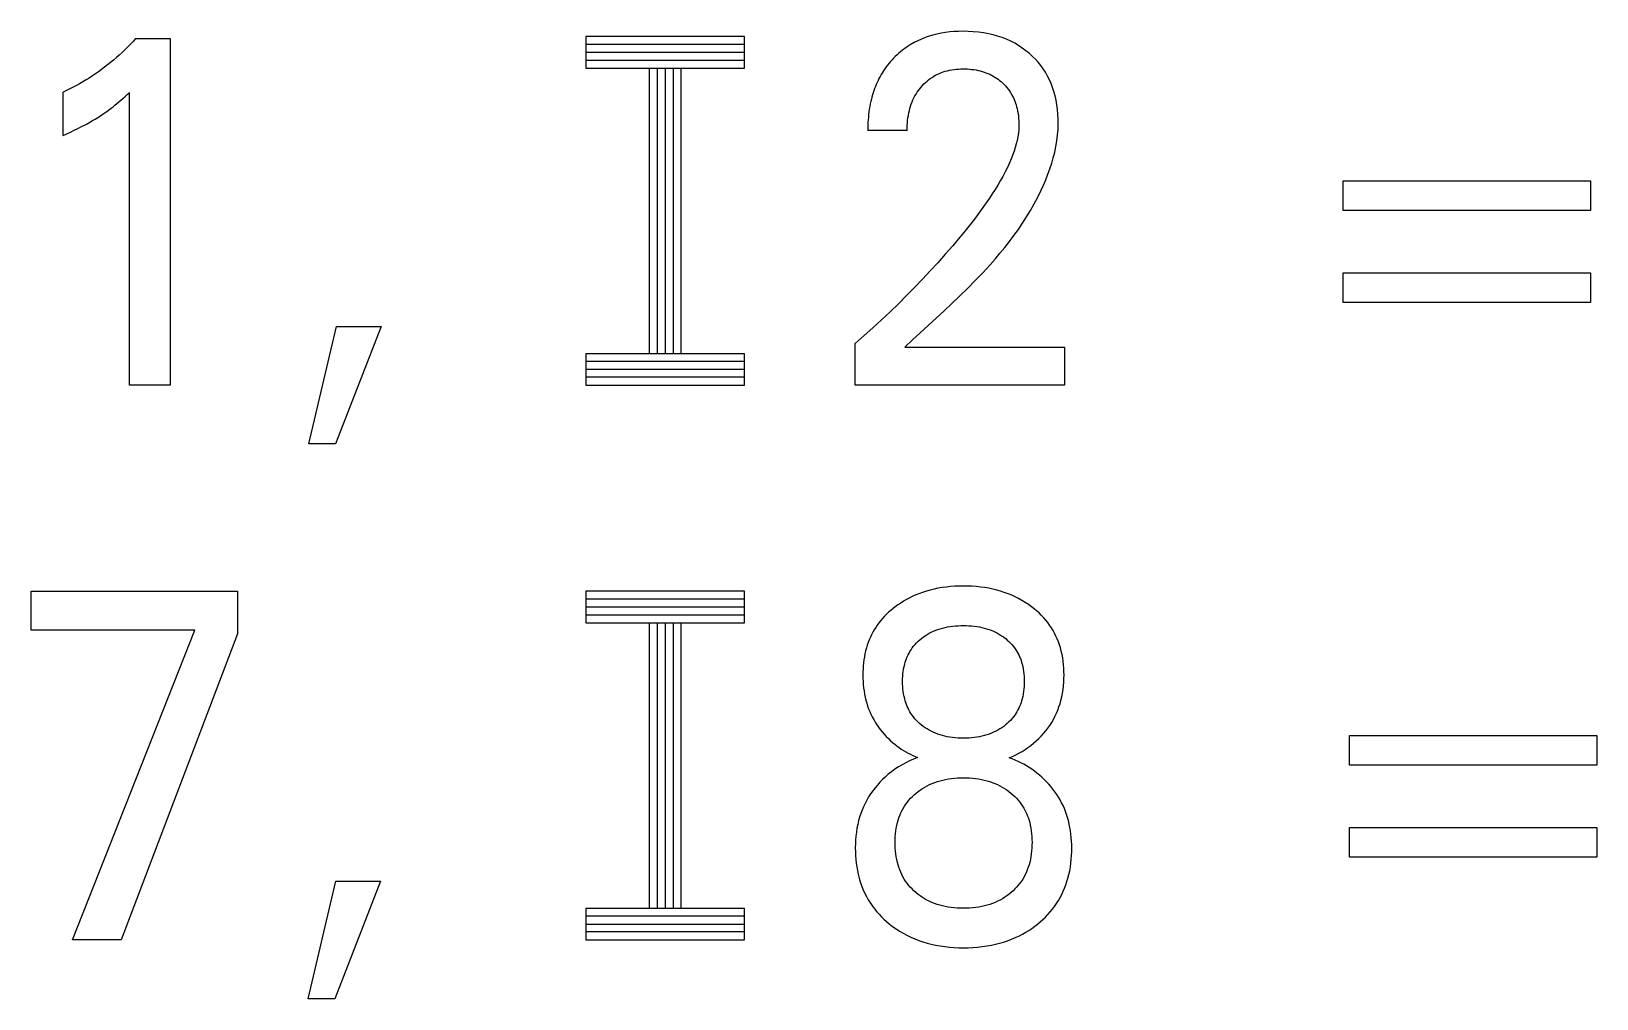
# Model space of a CAD drawing. Extents: x 0 to 420, y 0 to 297.
# Drawn here: x 151.89 to 161.77, y 232.65 to 238.76 of the extents above; entities that cross this region are included whole.
import ezdxf

# ---------------------------------------------------------------- set-up
doc = ezdxf.new("R2010")
doc.units = 0
doc.header["$LTSCALE"] = 23.1
doc.layers.add('10000_FRONT', color=7, linetype='CONTINUOUS')

msp = doc.modelspace()

# ---------------------------------------------------------------- linework, layer by layer
at = {"layer": '10000_FRONT', "color": 7, "linetype": 'CONTINUOUS'}
for p, q in [((152.547, 238.7131), (152.764, 238.7131)), ((152.764, 238.7131), (152.764, 236.5255)), ((155.3885, 238.7255), (155.3885, 238.5255)), ((156.3885, 238.7255), (155.3885, 238.7255)), ((156.3885, 238.6755), (155.3885, 238.6755)), ((156.3885, 238.5255), (156.3885, 238.7255)), ((156.3885, 238.6255), (155.3885, 238.6255)), ((155.3885, 238.5755), (156.3885, 238.5755)), ((155.3885, 238.5255), (156.3885, 238.5255)), ((155.7885, 238.5255), (155.7885, 236.7255)), ((155.8385, 238.5255), (155.8385, 236.7255)), ((155.8885, 238.5255), (155.8885, 236.7255)), ((155.9385, 238.5255), (155.9385, 236.7255)), ((155.9885, 236.7255), (155.9885, 238.5255)), ((152.0885, 238.1003), (152.0885, 238.3747)), ((152.5077, 236.5255), (152.5077, 238.3732)), ((157.4154, 238.1315), (157.1672, 238.1315)), ((160.1677, 237.6279), (160.1677, 237.815)), ((160.1677, 237.815), (161.7277, 237.815)), ((161.7277, 237.815), (161.7277, 237.6279)), ((161.7277, 237.6279), (160.1677, 237.6279)), ((160.1677, 237.0479), (160.1677, 237.235)), ((160.1677, 237.235), (161.7277, 237.235)), ((161.7277, 237.235), (161.7277, 237.0479)), ((161.7277, 237.0479), (160.1677, 237.0479)), ((153.639, 236.1545), (153.814, 236.8966)), ((154.0961, 236.8966), (153.8072, 236.1545)), ((153.814, 236.8966), (154.0961, 236.8966)), ((157.0885, 236.5255), (157.0885, 236.789)), ((155.3885, 236.7255), (155.3885, 236.5255)), ((155.3885, 236.7255), (156.3885, 236.7255)), ((156.3885, 236.5255), (156.3885, 236.7255)), ((157.4005, 236.7657), (158.4084, 236.7657)), ((158.4084, 236.7657), (158.4084, 236.5255)), ((156.3885, 236.6755), (155.3885, 236.6755)), ((155.3885, 236.6255), (156.3885, 236.6255)), ((152.764, 236.5255), (152.5077, 236.5255)), ((156.3885, 236.5755), (155.3885, 236.5755)), ((155.3885, 236.5255), (156.3885, 236.5255)), ((158.4084, 236.5255), (157.0885, 236.5255)), ((153.8072, 236.1545), (153.639, 236.1545)), ((151.8885, 234.9792), (151.8885, 235.2255)), ((151.8885, 235.2255), (153.1894, 235.2255)), ((153.1894, 235.2255), (153.1894, 234.9558)), ((155.3885, 235.2255), (155.3885, 235.0255)), ((156.3885, 235.2255), (155.3885, 235.2255)), ((156.3885, 235.0255), (156.3885, 235.2255)), ((156.3885, 235.1755), (155.3885, 235.1755)), ((156.3885, 235.1255), (155.3885, 235.1255)), ((155.3885, 235.0755), (156.3885, 235.0755)), ((155.3885, 235.0255), (156.3885, 235.0255)), ((155.7885, 235.0255), (155.7885, 233.2255)), ((155.8385, 235.0255), (155.8385, 233.2255)), ((155.8885, 235.0255), (155.8885, 233.2255)), ((155.9385, 235.0255), (155.9385, 233.2255)), ((155.9885, 233.2255), (155.9885, 235.0255)), ((152.9194, 234.9792), (151.8885, 234.9792)), ((152.1476, 233.0255), (152.9194, 234.9792)), ((153.1894, 234.9558), (152.4555, 233.0255)), ((160.2071, 234.1279), (160.2071, 234.315)), ((160.2071, 234.315), (161.767, 234.315)), ((161.767, 234.315), (161.767, 234.1279)), ((161.767, 234.1279), (160.2071, 234.1279)), ((160.2071, 233.5479), (160.2071, 233.735)), ((160.2071, 233.735), (161.767, 233.735)), ((161.767, 233.735), (161.767, 233.5479)), ((161.767, 233.5479), (160.2071, 233.5479)), ((153.6357, 232.6545), (153.8106, 233.3966)), ((154.0928, 233.3966), (153.8039, 232.6545)), ((153.8106, 233.3966), (154.0928, 233.3966)), ((155.3885, 233.2255), (155.3885, 233.0255)), ((155.3885, 233.2255), (156.3885, 233.2255)), ((156.3885, 233.1755), (155.3885, 233.1755)), ((156.3885, 233.0255), (156.3885, 233.2255)), ((155.3885, 233.1255), (156.3885, 233.1255)), ((156.3885, 233.0755), (155.3885, 233.0755)), ((152.4555, 233.0255), (152.1476, 233.0255)), ((155.3885, 233.0255), (156.3885, 233.0255)), ((153.8039, 232.6545), (153.6357, 232.6545))]:
    msp.add_line(p, q, dxfattribs=at)
for points in [[(152.547, 238.7131), (152.5305, 238.695), (152.5137, 238.6772), (152.4966, 238.6596), (152.4792, 238.6424), (152.4616, 238.6254), (152.4436, 238.6088), (152.4254, 238.5924), (152.4068, 238.5764), (152.3886, 238.5611), (152.3701, 238.5462), (152.3513, 238.5316), (152.3324, 238.5173), (152.3131, 238.5034), (152.2936, 238.4898), (152.2739, 238.4765), (152.254, 238.4636), (152.234, 238.4512), (152.2139, 238.4391), (152.1935, 238.4275), (152.1729, 238.4161), (152.1521, 238.4052), (152.1311, 238.3947), (152.1099, 238.3845), (152.0885, 238.3747)], [(157.4005, 236.7657), (157.4493, 236.8109), (157.4987, 236.8563), (157.5485, 236.9019), (157.5985, 236.9479), (157.6484, 236.9942), (157.6982, 237.0411), (157.7477, 237.0885), (157.7966, 237.1365), (157.8449, 237.1853), (157.8922, 237.2349), (157.9386, 237.2854), (157.9702, 237.3212), (158.0012, 237.3576), (158.0314, 237.3945), (158.0609, 237.4319), (158.0896, 237.47), (158.1173, 237.5086), (158.1441, 237.548), (158.1698, 237.5879), (158.1945, 237.6286), (158.218, 237.6701), (158.2403, 237.7122), (158.2614, 237.7552), (158.2765, 237.7884), (158.2908, 237.8221), (158.3042, 237.8562), (158.3165, 237.8906), (158.3278, 237.9253), (158.3378, 237.9604), (158.3466, 237.9957), (158.3541, 238.0313), (158.3602, 238.067), (158.3647, 238.103), (158.3677, 238.139), (158.369, 238.1752), (158.3688, 238.2049), (158.3674, 238.2345), (158.3647, 238.2641), (158.3607, 238.2936), (158.3554, 238.3229), (158.3488, 238.3519), (158.3417, 238.3776), (158.3334, 238.403), (158.324, 238.428), (158.3133, 238.4525), (158.3014, 238.4763), (158.2882, 238.4995), (158.2741, 238.5213), (158.2588, 238.5424), (158.2424, 238.5626), (158.2249, 238.5819), (158.2065, 238.6004), (158.1873, 238.618), (158.1653, 238.636), (158.1424, 238.6529), (158.1187, 238.6685), (158.0942, 238.6829), (158.0689, 238.6959), (158.042, 238.7081), (158.0145, 238.7188), (157.9865, 238.7281), (157.958, 238.736), (157.9292, 238.7427), (157.8973, 238.7486), (157.8652, 238.753), (157.8329, 238.756), (157.8006, 238.7578), (157.7681, 238.7583), (157.7404, 238.7578), (157.7127, 238.7564), (157.685, 238.7541), (157.6575, 238.7507), (157.6302, 238.7462), (157.6031, 238.7406), (157.5784, 238.7344), (157.5541, 238.7272), (157.5301, 238.7189), (157.5064, 238.7095), (157.4833, 238.6991), (157.4606, 238.6876), (157.4348, 238.6727), (157.4098, 238.6563), (157.3858, 238.6386), (157.3628, 238.6195)], [(157.3628, 238.6195), (157.3516, 238.6096), (157.3408, 238.5993), (157.3305, 238.589), (157.3205, 238.5784), (157.3108, 238.5675), (157.3014, 238.5565), (157.2923, 238.5451), (157.2835, 238.5336), (157.275, 238.5218), (157.2668, 238.5097), (157.259, 238.4975), (157.2515, 238.4851), (157.2443, 238.4724), (157.2378, 238.4602), (157.2317, 238.4478), (157.2258, 238.4352), (157.2202, 238.4225), (157.215, 238.4096), (157.21, 238.3966), (157.2054, 238.3835), (157.201, 238.3703), (157.197, 238.357), (157.1932, 238.3436), (157.1897, 238.3301), (157.1865, 238.3165), (157.1829, 238.2999), (157.1797, 238.2832), (157.1769, 238.2664), (157.1745, 238.2495), (157.1724, 238.2326), (157.1707, 238.2157), (157.1693, 238.1988), (157.1683, 238.1819), (157.1676, 238.1651), (157.1672, 238.1483), (157.1672, 238.1315)], [(157.4154, 238.1315), (157.4156, 238.1475), (157.4162, 238.1635), (157.4172, 238.1796), (157.4187, 238.1957), (157.4207, 238.2117), (157.4232, 238.2277), (157.4262, 238.2436), (157.4294, 238.2577), (157.433, 238.2716), (157.4371, 238.2854), (157.4417, 238.299), (157.4468, 238.3125), (157.4524, 238.3257), (157.4585, 238.3387), (157.4648, 238.3507), (157.4716, 238.3625), (157.4789, 238.374), (157.4866, 238.3852), (157.4948, 238.3961), (157.5034, 238.4066), (157.5124, 238.4168), (157.5216, 238.4264), (157.5311, 238.4355), (157.541, 238.4442), (157.5512, 238.4526), (157.5618, 238.4605), (157.5727, 238.4679), (157.5839, 238.4749), (157.5954, 238.4813), (157.6072, 238.4873), (157.6192, 238.4928), (157.6314, 238.4978), (157.6438, 238.5022), (157.6564, 238.5062), (157.6692, 238.5097), (157.683, 238.5129), (157.6971, 238.5155), (157.7112, 238.5176), (157.7253, 238.5192), (157.7396, 238.5204), (157.7538, 238.521), (157.7681, 238.5213), (157.782, 238.5211), (157.7959, 238.5206), (157.8097, 238.5197), (157.8235, 238.5183), (157.8373, 238.5165), (157.851, 238.5142), (157.8646, 238.5114), (157.8769, 238.5085), (157.8891, 238.5051), (157.9011, 238.5013), (157.9131, 238.4971), (157.9248, 238.4925), (157.9364, 238.4874), (157.9478, 238.4818), (157.9585, 238.476), (157.9691, 238.4697), (157.9794, 238.463), (157.9894, 238.4559), (157.9991, 238.4485), (158.0086, 238.4406), (158.0177, 238.4324), (158.0272, 238.4232), (158.0363, 238.4136), (158.0449, 238.4036), (158.0532, 238.3932), (158.0609, 238.3825), (158.0682, 238.3715), (158.075, 238.3602), (158.0807, 238.3496), (158.086, 238.3387), (158.0908, 238.3277), (158.0953, 238.3165), (158.0994, 238.3051), (158.103, 238.2936), (158.1064, 238.282), (158.1093, 238.2703), (158.1127, 238.2551), (158.1154, 238.2398), (158.1176, 238.2245), (158.1193, 238.2091), (158.1203, 238.1936), (158.1208, 238.1781), (158.1208, 238.1627)], [(152.0885, 238.1003), (152.1122, 238.1111), (152.1359, 238.1222), (152.1594, 238.1335), (152.1828, 238.1451), (152.2061, 238.157), (152.2233, 238.166), (152.2403, 238.1753), (152.2573, 238.1848), (152.2741, 238.1945), (152.2908, 238.2045), (152.3073, 238.2147), (152.3248, 238.2258), (152.342, 238.2372), (152.359, 238.249), (152.3758, 238.261), (152.3924, 238.2734), (152.4044, 238.2827), (152.4163, 238.2922), (152.4281, 238.3018), (152.441, 238.3127), (152.4538, 238.3238), (152.4665, 238.3351), (152.4803, 238.3476), (152.4941, 238.3603), (152.5077, 238.3732)], [(158.1208, 238.1627), (158.1197, 238.1395), (158.1173, 238.1163), (158.1139, 238.0933), (158.1094, 238.0704), (158.1039, 238.0476), (158.0976, 238.025), (158.0905, 238.0027), (158.0828, 237.9805), (158.0744, 237.9586), (158.0619, 237.9289), (158.0485, 237.8996), (158.0343, 237.8708), (158.0193, 237.8425), (158.0035, 237.8145), (157.9872, 237.7869), (157.9703, 237.7597), (157.9529, 237.7327), (157.9351, 237.706), (157.9042, 237.6613), (157.8724, 237.6172), (157.8399, 237.5737), (157.8066, 237.5308), (157.7726, 237.4884), (157.7381, 237.4464), (157.703, 237.4049), (157.6565, 237.3513), (157.6093, 237.2984), (157.5615, 237.2461), (157.5129, 237.1944), (157.4627, 237.1422), (157.4118, 237.0906), (157.3602, 237.0395), (157.3081, 236.9891), (157.2541, 236.9381), (157.1995, 236.8878), (157.1443, 236.8381), (157.0885, 236.789)], [(158.0597, 234.1747), (158.0805, 234.1833), (158.1009, 234.1928), (158.1209, 234.2031), (158.1404, 234.2141), (158.1594, 234.2259), (158.1779, 234.2384), (158.196, 234.2518), (158.2136, 234.2659), (158.2307, 234.2807), (158.2465, 234.2956), (158.2618, 234.3112), (158.2764, 234.3273), (158.2904, 234.3441), (158.3036, 234.3614), (158.3162, 234.3792), (158.3279, 234.3976), (158.3387, 234.4163), (158.3486, 234.4354), (158.3578, 234.455), (158.3661, 234.4749), (158.3737, 234.4951), (158.3803, 234.5156), (158.3862, 234.5364), (158.3916, 234.5589), (158.396, 234.5816), (158.3996, 234.6045), (158.4023, 234.6275), (158.4042, 234.6506), (158.4053, 234.6738), (158.4056, 234.697), (158.4053, 234.7187), (158.4044, 234.7403), (158.4027, 234.7619), (158.4003, 234.7835), (158.3972, 234.8049), (158.3933, 234.8261), (158.3885, 234.8472), (158.3829, 234.8681), (158.3769, 234.8872), (158.3703, 234.906), (158.3628, 234.9245), (158.3546, 234.9427), (158.3457, 234.9606), (158.3361, 234.978), (158.3257, 234.995), (158.3146, 235.0116), (158.3025, 235.028), (158.2898, 235.0438), (158.2764, 235.0591), (158.2623, 235.0739), (158.2477, 235.0881), (158.2325, 235.1017), (158.2169, 235.1148), (158.2008, 235.1273), (158.1811, 235.1415), (158.1609, 235.1549), (158.1402, 235.1674), (158.119, 235.1792), (158.0973, 235.19), (158.0753, 235.2001), (158.0521, 235.2096), (158.0286, 235.2181), (158.0048, 235.2258), (157.9807, 235.2326), (157.9564, 235.2386), (157.9319, 235.2437), (157.9053, 235.2483), (157.8786, 235.252), (157.8517, 235.2548), (157.8248, 235.2568), (157.7978, 235.2579), (157.7708, 235.2583), (157.7438, 235.2579), (157.7168, 235.2568), (157.6899, 235.2548), (157.663, 235.252), (157.6363, 235.2483), (157.6097, 235.2437), (157.5852, 235.2386), (157.5609, 235.2326), (157.5368, 235.2258), (157.513, 235.2181), (157.4895, 235.2096), (157.4664, 235.2001)], [(157.4664, 235.2001), (157.4474, 235.1915), (157.4288, 235.1824), (157.4105, 235.1726), (157.3925, 235.1622), (157.3749, 235.1511), (157.3577, 235.1395), (157.3408, 235.1273), (157.3265, 235.1162), (157.3125, 235.1047), (157.2989, 235.0927), (157.2857, 235.0802), (157.273, 235.0674), (157.2607, 235.0541), (157.2489, 235.0403), (157.2377, 235.0262), (157.227, 235.0116), (157.2171, 234.9969), (157.2078, 234.9818), (157.199, 234.9664), (157.1909, 234.9507), (157.1833, 234.9347), (157.1763, 234.9184), (157.1698, 234.9018), (157.164, 234.8851), (157.1587, 234.8681), (157.1537, 234.8496), (157.1494, 234.8308), (157.1457, 234.812), (157.1426, 234.793), (157.1401, 234.7739), (157.1383, 234.7547), (157.137, 234.7355), (157.1362, 234.7163), (157.136, 234.697), (157.1363, 234.6768), (157.1371, 234.6566), (157.1385, 234.6365), (157.1406, 234.6164), (157.1433, 234.5964), (157.1466, 234.5766), (157.1507, 234.5568), (157.1554, 234.5373), (157.1605, 234.5192), (157.1662, 234.5012), (157.1726, 234.4835), (157.1796, 234.466), (157.1872, 234.4488), (157.1954, 234.4319), (157.2043, 234.4153), (157.2138, 234.399), (157.224, 234.3829), (157.2348, 234.3673), (157.2462, 234.352), (157.2582, 234.3372), (157.2707, 234.3228), (157.2837, 234.3088), (157.2971, 234.2953), (157.311, 234.2822), (157.3238, 234.2709), (157.337, 234.2599), (157.3505, 234.2494), (157.3643, 234.2393), (157.3781, 234.2298), (157.3923, 234.2207), (157.4066, 234.2121), (157.4213, 234.2039), (157.4361, 234.1963), (157.4511, 234.1891), (157.4664, 234.1824), (157.4819, 234.1762)], [(157.5049, 234.382), (157.4942, 234.3911), (157.4839, 234.4007), (157.474, 234.4107), (157.4646, 234.4211), (157.4557, 234.4319), (157.4472, 234.4432), (157.4394, 234.4548), (157.4329, 234.4654), (157.4268, 234.4764), (157.4213, 234.4876), (157.4161, 234.499), (157.4115, 234.5106), (157.4072, 234.5223), (157.4034, 234.5342), (157.4, 234.5463), (157.3964, 234.5617), (157.3933, 234.5773), (157.3909, 234.593), (157.3891, 234.6088), (157.3879, 234.6246), (157.3872, 234.6405), (157.3869, 234.6564), (157.3872, 234.6722), (157.3879, 234.688), (157.3892, 234.7037), (157.391, 234.7193), (157.3934, 234.7349), (157.3965, 234.7503), (157.4002, 234.7656), (157.4036, 234.7775), (157.4075, 234.7893), (157.4118, 234.8009), (157.4165, 234.8124), (157.4217, 234.8237), (157.4273, 234.8347), (157.4334, 234.8455), (157.44, 234.856), (157.4479, 234.8675), (157.4565, 234.8786), (157.4655, 234.8893), (157.4751, 234.8996), (157.4851, 234.9094), (157.4955, 234.9188), (157.5063, 234.9277), (157.518, 234.9366), (157.5301, 234.9449), (157.5425, 234.9527), (157.5552, 234.9599), (157.5682, 234.9666), (157.5815, 234.9728), (157.5957, 234.9787), (157.6102, 234.984), (157.6248, 234.9888), (157.6396, 234.993), (157.6546, 234.9967), (157.6697, 234.9998), (157.6864, 235.0027), (157.7032, 235.005), (157.72, 235.0067), (157.7369, 235.0079), (157.7539, 235.0086), (157.7708, 235.0088), (157.7878, 235.0086), (157.8047, 235.0079), (157.8216, 235.0067), (157.8385, 235.005), (157.8552, 235.0027), (157.8719, 234.9998), (157.887, 234.9967), (157.902, 234.993), (157.9168, 234.9888), (157.9315, 234.984), (157.9459, 234.9787), (157.9601, 234.9728), (157.9734, 234.9666), (157.9864, 234.9599), (157.9991, 234.9527), (158.0115, 234.9449), (158.0236, 234.9366), (158.0353, 234.9277), (158.0373, 234.9261)], [(158.0373, 234.9261), (158.0478, 234.9174), (158.0579, 234.9082), (158.0676, 234.8986), (158.0768, 234.8885), (158.0856, 234.8781), (158.0939, 234.8672), (158.1016, 234.856), (158.1082, 234.8455), (158.1143, 234.8347), (158.1199, 234.8237), (158.1251, 234.8124), (158.1299, 234.8009), (158.1342, 234.7893), (158.138, 234.7775), (158.1414, 234.7656), (158.1452, 234.7503), (158.1482, 234.7349), (158.1506, 234.7193), (158.1525, 234.7037), (158.1537, 234.688), (158.1545, 234.6722), (158.1547, 234.6564), (158.1545, 234.6405), (158.1538, 234.6246), (158.1525, 234.6088), (158.1507, 234.593), (158.1483, 234.5773), (158.1453, 234.5617), (158.1416, 234.5463), (158.1382, 234.5342), (158.1344, 234.5223), (158.1302, 234.5106), (158.1255, 234.499), (158.1204, 234.4876), (158.1148, 234.4764), (158.1087, 234.4654), (158.1022, 234.4548), (158.0944, 234.4432), (158.086, 234.4319), (158.077, 234.4211), (158.0676, 234.4107), (158.0577, 234.4007), (158.0474, 234.3911), (158.0367, 234.382), (158.025, 234.3729), (158.0129, 234.3643), (158.0005, 234.3562), (157.9877, 234.3487), (157.9747, 234.3417), (157.9613, 234.3353), (157.9471, 234.3291), (157.9326, 234.3236), (157.9178, 234.3186), (157.9029, 234.3143), (157.8879, 234.3105), (157.8727, 234.3072), (157.8559, 234.3042), (157.839, 234.3018), (157.822, 234.3), (157.805, 234.2988), (157.7879, 234.2981), (157.7708, 234.2978), (157.7537, 234.2981), (157.7367, 234.2988), (157.7196, 234.3), (157.7026, 234.3018), (157.6857, 234.3042), (157.6689, 234.3072), (157.6537, 234.3105), (157.6387, 234.3143), (157.6238, 234.3186), (157.6091, 234.3236), (157.5946, 234.3291), (157.5803, 234.3353), (157.567, 234.3417), (157.5539, 234.3487), (157.5411, 234.3562), (157.5287, 234.3643), (157.5166, 234.3729), (157.5049, 234.382)], [(157.4819, 234.1762), (157.4564, 234.1662), (157.4313, 234.1552), (157.4067, 234.1431), (157.3833, 234.1304), (157.3605, 234.1167), (157.3384, 234.1021), (157.3173, 234.0866), (157.2968, 234.0703), (157.2771, 234.053), (157.26, 234.0369), (157.2436, 234.0201), (157.2278, 234.0027), (157.2128, 233.9847), (157.1985, 233.9661), (157.185, 233.9469), (157.1723, 233.9271), (157.1607, 233.907), (157.1499, 233.8865), (157.14, 233.8655), (157.1311, 233.8441), (157.123, 233.8223), (157.1158, 233.8002), (157.1095, 233.7779), (157.1037, 233.7538), (157.0989, 233.7294), (157.0951, 233.7048), (157.0922, 233.6801), (157.0902, 233.6553), (157.0889, 233.6305), (157.0885, 233.6056), (157.0888, 233.5816), (157.0898, 233.5576), (157.0915, 233.5337), (157.094, 233.5098), (157.0973, 233.4861), (157.1014, 233.4625), (157.1064, 233.4391), (157.1123, 233.4159), (157.1195, 233.3918), (157.1276, 233.3681), (157.1368, 233.3448), (157.147, 233.3218), (157.1582, 233.2994), (157.1705, 233.2775), (157.1838, 233.2563), (157.1963, 233.2382), (157.2096, 233.2206), (157.2236, 233.2035), (157.2382, 233.187), (157.2535, 233.1711), (157.2694, 233.1558), (157.2859, 233.141), (157.3028, 233.1269), (157.324, 233.1106), (157.3458, 233.0952), (157.3682, 233.0807), (157.3911, 233.0671), (157.4146, 233.0545), (157.4386, 233.0429), (157.4637, 233.0319), (157.4893, 233.0221), (157.5152, 233.0132), (157.5414, 233.0053), (157.5679, 232.9984), (157.5946, 232.9925), (157.6237, 232.9871), (157.6529, 232.9829), (157.6823, 232.9797), (157.7117, 232.9774), (157.7413, 232.9761), (157.7708, 232.9757), (157.8005, 232.9761), (157.8301, 232.9774), (157.8597, 232.9796), (157.8891, 232.9828), (157.9184, 232.987), (157.9476, 232.9923), (157.9733, 232.9979), (157.9987, 233.0044), (158.0239, 233.0118), (158.0488, 233.0201), (158.0734, 233.0293)], [(158.0734, 233.0293), (158.0886, 233.0356), (158.1036, 233.0422), (158.1241, 233.052), (158.1442, 233.0625), (158.164, 233.0737), (158.1834, 233.0856), (158.2023, 233.0982), (158.2208, 233.1114), (158.2388, 233.1253), (158.2559, 233.1395), (158.2724, 233.1542), (158.2884, 233.1696), (158.3038, 233.1855), (158.3186, 233.202), (158.3326, 233.2191), (158.346, 233.2367), (158.3586, 233.2549), (158.3704, 233.2735), (158.3813, 233.2926), (158.3915, 233.3121), (158.4009, 233.3321), (158.4095, 233.3524), (158.4173, 233.373), (158.4243, 233.3939), (158.4305, 233.415), (158.4365, 233.4383), (158.4415, 233.4619), (158.4457, 233.4856), (158.449, 233.5094), (158.4515, 233.5333), (158.4532, 233.5574), (158.4542, 233.5815), (158.4545, 233.6056), (158.4541, 233.6273), (158.4532, 233.6491), (158.4516, 233.6708), (158.4494, 233.6924), (158.4466, 233.714), (158.443, 233.7354), (158.4386, 233.7566), (158.4335, 233.7778), (158.4281, 233.7972), (158.4219, 233.8165), (158.4151, 233.8356), (158.4076, 233.8544), (158.3994, 233.8729), (158.3905, 233.8911), (158.3809, 233.9089), (158.3707, 233.9264), (158.3597, 233.9436), (158.348, 233.9605), (158.3357, 233.9768), (158.3228, 233.9927), (158.3093, 234.0081), (158.2954, 234.0231), (158.2809, 234.0375), (158.2659, 234.0515), (158.2506, 234.0649), (158.2348, 234.0778), (158.2186, 234.0901), (158.202, 234.1019), (158.1853, 234.113), (158.1683, 234.1235), (158.151, 234.1335), (158.1333, 234.143), (158.1153, 234.1518), (158.0971, 234.16), (158.0785, 234.1677), (158.0597, 234.1747)], [(157.4725, 233.3225), (157.4697, 233.3249), (157.4578, 233.3355), (157.4464, 233.3467), (157.4354, 233.3583), (157.425, 233.3704), (157.4152, 233.3829), (157.406, 233.3959), (157.3973, 233.4093), (157.3891, 233.4234), (157.3816, 233.438), (157.3748, 233.4528), (157.3686, 233.468), (157.3631, 233.4834), (157.3582, 233.499), (157.3539, 233.5148), (157.3498, 233.5326), (157.3465, 233.5505), (157.3438, 233.5686), (157.3418, 233.5867), (157.3405, 233.6049), (157.3397, 233.6231), (157.3395, 233.6414), (157.3397, 233.6593), (157.3406, 233.6772), (157.342, 233.695), (157.344, 233.7127), (157.3467, 233.7304), (157.3501, 233.7479), (157.3542, 233.7653), (157.3586, 233.7808), (157.3636, 233.7962), (157.3693, 233.8113), (157.3756, 233.8261), (157.3826, 233.8407), (157.3902, 233.8549), (157.3985, 233.8687), (157.4074, 233.8819), (157.4169, 233.8947), (157.4269, 233.9071), (157.4376, 233.9189), (157.4487, 233.9304), (157.4603, 233.9413), (157.4724, 233.9517), (157.4856, 233.9621), (157.4992, 233.972), (157.5132, 233.9813), (157.5276, 233.99), (157.5423, 233.998), (157.5574, 234.0054), (157.5734, 234.0124), (157.5896, 234.0188), (157.6062, 234.0245), (157.6229, 234.0295), (157.6398, 234.0339), (157.6569, 234.0376), (157.6757, 234.041), (157.6946, 234.0438), (157.7136, 234.0458), (157.7326, 234.0473), (157.7517, 234.0481), (157.7708, 234.0484), (157.7901, 234.0481), (157.8093, 234.0473), (157.8284, 234.0458), (157.8476, 234.0438), (157.8666, 234.0411), (157.8855, 234.0376), (157.9026, 234.0339), (157.9196, 234.0295), (157.9365, 234.0245), (157.953, 234.0188), (157.9694, 234.0124), (157.9854, 234.0054), (158.0005, 233.998), (158.0153, 233.9899), (158.0297, 233.9813), (158.0437, 233.972), (158.0574, 233.9621), (158.0706, 233.9517)], [(158.0706, 233.9517), (158.0826, 233.9414), (158.0943, 233.9305), (158.1054, 233.9192), (158.116, 233.9075), (158.1261, 233.8952), (158.1356, 233.8825), (158.1444, 233.8694), (158.1518, 233.8574), (158.1586, 233.845), (158.1649, 233.8324), (158.1707, 233.8195), (158.1759, 233.8064), (158.1807, 233.7931), (158.185, 233.7796), (158.1888, 233.766), (158.1929, 233.7485), (158.1963, 233.7309), (158.199, 233.7131), (158.201, 233.6953), (158.2024, 233.6774), (158.2033, 233.6594), (158.2035, 233.6414), (158.2033, 233.6231), (158.2025, 233.6049), (158.2011, 233.5867), (158.1991, 233.5685), (158.1964, 233.5505), (158.193, 233.5326), (158.1889, 233.5148), (158.1846, 233.499), (158.1796, 233.4833), (158.174, 233.4679), (158.1678, 233.4528), (158.1609, 233.4379), (158.1533, 233.4234), (158.1451, 233.4093), (158.1363, 233.3959), (158.127, 233.3829), (158.117, 233.3704), (158.1065, 233.3583), (158.0954, 233.3467), (158.0839, 233.3356), (158.072, 233.3249), (158.0588, 233.3141), (158.0451, 233.304), (158.0311, 233.2944), (158.0166, 233.2854), (158.0018, 233.2771), (157.9866, 233.2695), (157.9706, 233.2622), (157.9541, 233.2557), (157.9375, 233.2498), (157.9206, 233.2446), (157.9035, 233.2401), (157.8863, 233.2362), (157.8672, 233.2327), (157.8481, 233.2299), (157.8288, 233.2277), (157.8095, 233.2263), (157.7902, 233.2254), (157.7708, 233.2251), (157.7514, 233.2254), (157.7321, 233.2263), (157.7128, 233.2277), (157.6935, 233.2299), (157.6744, 233.2327), (157.6554, 233.2362), (157.6381, 233.2401), (157.621, 233.2446), (157.6042, 233.2498), (157.5875, 233.2557), (157.5711, 233.2622), (157.555, 233.2695), (157.5404, 233.2768), (157.526, 233.2848), (157.5121, 233.2934), (157.4985, 233.3025), (157.4853, 233.3122), (157.4725, 233.3225)]]:
    msp.add_lwpolyline(points, dxfattribs=at)

doc.saveas('drawing.dxf')
